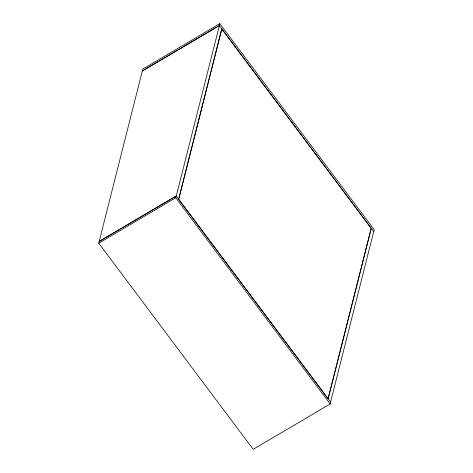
<?xml version="1.0" encoding="UTF-8"?>
<svg xmlns="http://www.w3.org/2000/svg" width="473" height="473" viewBox="0 0 473 473"><rect width="100%" height="100%" fill="white"/><g stroke="black" fill="none" stroke-linecap="round" stroke-linejoin="round"><path stroke-width="0.71" d="M99.212 241.342L176.204 195.946L330.657 402.109L330.189 403.954L253.197 449.35L98.745 243.187L142.811 69.046L219.803 23.65L374.255 229.813L373.788 231.658L219.336 25.495L219.803 23.65M98.745 243.187L175.737 197.791L176.204 195.946M178.711 199.293L221.843 28.841M328.15 398.763L371.281 228.311M330.592 402.015L373.723 231.563M142.343 70.891L219.336 25.495M142.408 70.985L219.407 25.583L176.275 196.035L99.277 241.437M175.737 197.791L330.189 403.954M221.748 28.894L178.617 199.346L328.055 398.822L371.187 228.364L221.748 28.894"/></g></svg>
